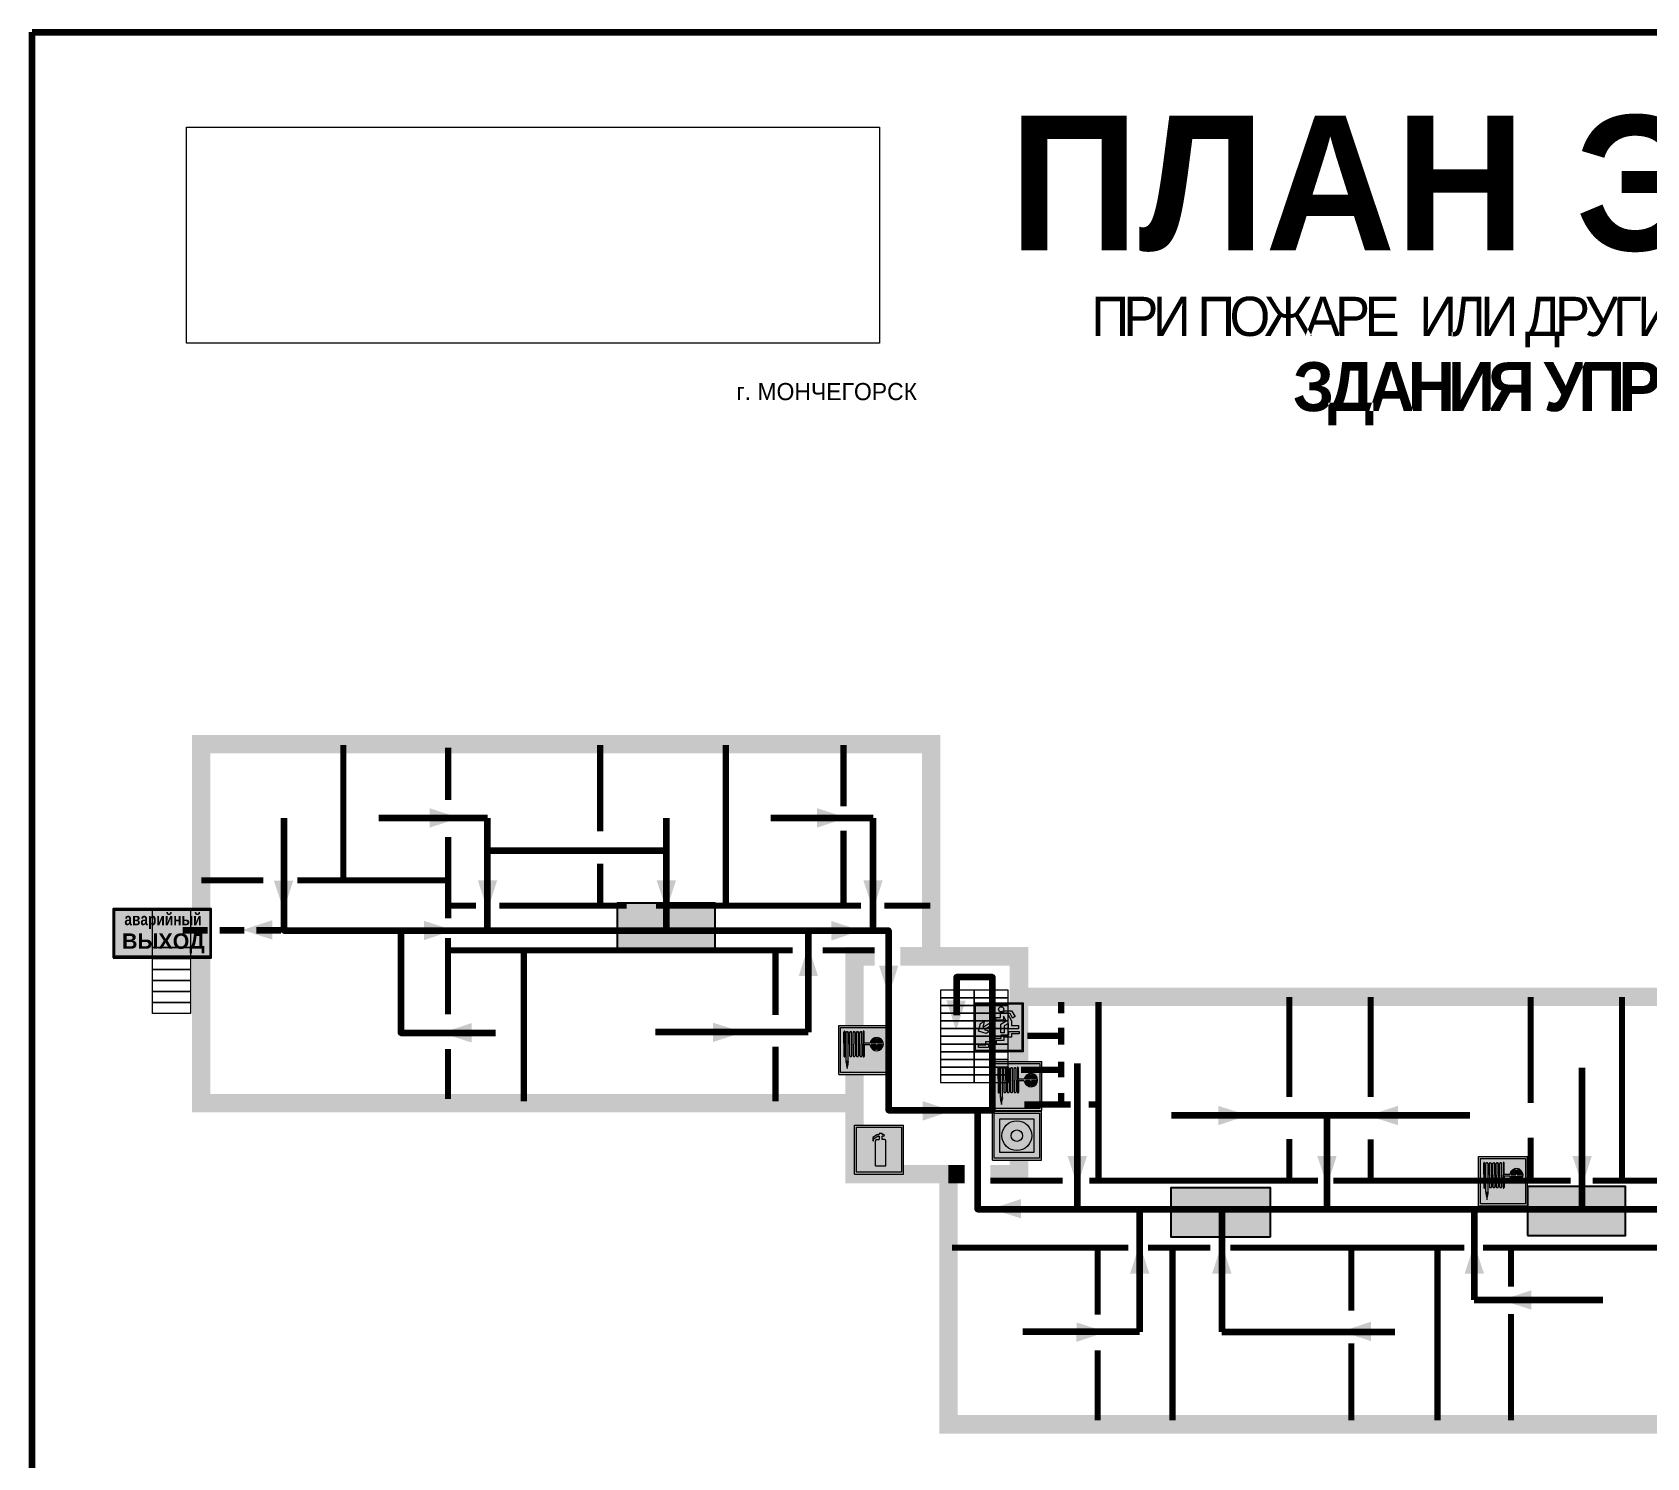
# Model space of a CAD drawing. Header units: millimetres. Extents: x 13810 to 67229, y 12374 to 21950.
# Drawn here: x 21915.8 to 22179.3, y 19640.5 to 19873.2 of the extents above; entities that cross this region are included whole.
import ezdxf

# ---------------------------------------------------------------- set-up
doc = ezdxf.new("R2010")
doc.units = ezdxf.units.MM
doc.linetypes.add('{ Wide Dash }', pattern=[12, 4, -2, 4, -2])
doc.layers.add('План_Штампы', color=7, linetype='Continuous')
doc.styles.add('обычный', font='arial.ttf')
picture_1 = doc.add_image_def('image1.jpg', size_in_pixel=(337, 105))

# ---------------------------------------------------------------- blocks, each defined once
blk = doc.blocks.new('A$C32E8229D')
at = {"true_color": 0xffffff}
blk.add_hatch(color=7, dxfattribs=at).paths.add_polyline_path([(0, 0), (0, -8), (16, -8), (16, 0)])
h = blk.add_hatch(color=126)
h.paths.add_polyline_path([(0.2, -0.2), (15.8, -0.2), (15.8, -7.8), (0.2, -7.8)])
h.paths.add_polyline_path([(13.49, -2.05), (12.08, -2.05), (11.37, -2.63, 0.162397), (11.29, -2.84), (11.29, -3.63), (10.35, -3.63), (10.35, -4.05), (11.68, -4.05), (11.68, -3.48), (12.26, -4.28), (11.29, -5.1), (11.29, -6.78), (11.85, -6.78), (11.85, -5.44), (12.8, -4.64), (12.8, -5.94), (14.46, -5.94), (14.46, -5.39), (13.45, -5.39), (13.45, -3.97), (12.46, -2.59), (13.15, -2.59), (13.69, -3.34), (14.18, -3)], flags=16)
h.paths.add_polyline_path([(10.74, -1.82, 1), (11.8, -1.82, 1)], flags=16)
h.paths.add_polyline_path([(9.39, -3.59), (5.99, -3.59), (6.56, -3.03), (5.91, -3.03), (5.1, -3.83), (5.91, -4.64), (6.56, -4.64), (5.99, -4.09), (9.39, -4.09)], flags=16)
h.paths.add_polyline_path([(4.29, -1.08), (1.72, -1.08), (1.72, -6.6), (4.29, -6.6)], flags=16)
at = {"color": 126}
blk.add_lwpolyline([(16, -8), (0, -8), (0, 0), (16, 0)], close=True, dxfattribs=at)
blk = doc.blocks.new('вниз 3')
at = {"lineweight": 0, "true_color": 0xffffff}
h = blk.add_hatch(color=7, dxfattribs=at)
h.dxf.hatch_style = 1
h.paths.add_polyline_path([(40997.5, -4475.69), (40997.25, -4475.28), (40995.76, -4476.15), (40995.97, -4475.23), (40995.39, -4475.56), (40995.05, -4476.83), (40996.33, -4477.17), (40996.91, -4476.83), (40996, -4476.55)], flags=0)
h.paths.add_polyline_path([(40999.81, -4473.95), (41000.22, -4473.95), (41000.64, -4474.67), (41001.03, -4474.43), (41000.46, -4473.49), (41000.42, -4473.49), (40999.43, -4473.49), (40998.68, -4473.92), (40998.68, -4474.57), (40997.88, -4474.57), (40997.88, -4475), (40999.14, -4475), (40999.14, -4474.43), (40999.14, -4474.38), (40999.59, -4475.15), (40998.72, -4475.67), (40998.72, -4477.06), (40999.24, -4477.06), (40999.24, -4475.96), (40999.95, -4475.56), (40999.95, -4476.43), (41001.61, -4476.43), (41001.61, -4475.88), (41000.47, -4475.88), (41000.47, -4475.12)], flags=0)
h.paths.add_polyline_path([(40999.2, -4473.24, 1), (40998.35, -4473.24, 1)], flags=0)
h.paths.add_polyline_path([(41000.46, -4477.26), (41001.69, -4477.26), (41001.69, -4476.84), (41000.03, -4476.84), (41000.03, -4477.39), (40998.78, -4477.39), (40998.78, -4477.95), (40997.53, -4477.95), (40997.53, -4478.5), (40996.29, -4478.5), (40996.29, -4479.06), (40995.05, -4479.06), (40995.05, -4479.48), (40995.29, -4479.48), (40996.72, -4479.48), (40996.72, -4478.92), (40997.97, -4478.92), (40997.97, -4478.36), (40999.2, -4478.36), (40999.2, -4477.81), (41000.46, -4477.81)], flags=0)
h.paths.add_polyline_path([(41002.37, -4472.17), (40994.37, -4472.17), (40994.37, -4480.17), (41002.37, -4480.17)])
h.paths.add_polyline_path([(41002.16, -4479.96), (40994.57, -4479.96), (40994.57, -4472.37), (41002.16, -4472.37)], flags=16)
h.paths.add_polyline_path([(41001.61, -4475.88), (41001.61, -4476.43), (40999.95, -4476.43), (40999.95, -4475.56), (40999.24, -4475.96), (40999.24, -4477.06), (40998.72, -4477.06), (40998.72, -4475.67), (40999.59, -4475.15), (40999.14, -4474.38), (40999.14, -4474.43), (40999.14, -4475), (40997.88, -4475), (40997.88, -4474.57), (40998.68, -4474.57), (40998.68, -4473.92), (40999.43, -4473.49), (41000.42, -4473.49), (41000.46, -4473.49), (41001.03, -4474.43), (41000.64, -4474.67), (41000.22, -4473.95), (40999.81, -4473.95), (41000.47, -4475.12), (41000.47, -4475.88)], flags=0)
h.paths.add_polyline_path([(41001.69, -4476.84), (41001.69, -4477.26), (41000.46, -4477.26), (41000.46, -4477.81), (40999.2, -4477.81), (40999.2, -4478.36), (40997.97, -4478.36), (40997.97, -4478.92), (40996.72, -4478.92), (40996.72, -4479.48), (40995.05, -4479.48), (40995.05, -4479.06), (40996.29, -4479.06), (40996.29, -4478.5), (40997.53, -4478.5), (40997.53, -4477.95), (40998.78, -4477.95), (40998.78, -4477.39), (41000.03, -4477.39), (41000.03, -4476.84)], flags=0)
h.paths.add_polyline_path([(40998.35, -4473.24, -1), (40999.2, -4473.24, -1)], flags=0)
h.paths.add_polyline_path([(40997.5, -4475.69), (40996, -4476.55), (40996.91, -4476.83), (40996.33, -4477.17), (40995.05, -4476.83), (40995.39, -4475.56), (40995.97, -4475.23), (40995.76, -4476.15), (40997.25, -4475.28)], flags=0)
at = {"lineweight": 0}
h = blk.add_hatch(color=126, dxfattribs=at)
h.dxf.hatch_style = 1
h.paths.add_polyline_path([(41002.16, -4472.37), (40994.57, -4472.37), (40994.57, -4479.96), (41002.16, -4479.96)])
h.paths.add_polyline_path([(40995.97, -4475.23), (40995.76, -4476.15), (40997.25, -4475.28), (40997.5, -4475.69), (40996, -4476.55), (40996.91, -4476.83), (40996.33, -4477.17), (40995.05, -4476.83), (40995.39, -4475.56)], flags=16)
h.paths.add_polyline_path([(40997.88, -4474.57), (40998.68, -4474.57), (40998.68, -4473.92), (40999.43, -4473.49), (41000.42, -4473.49), (41000.46, -4473.49), (41001.03, -4474.43), (41000.64, -4474.67), (41000.22, -4473.95), (40999.81, -4473.95), (41000.47, -4475.12), (41000.47, -4475.88), (41001.61, -4475.88), (41001.61, -4476.43), (40999.95, -4476.43), (40999.95, -4475.56), (40999.24, -4475.96), (40999.24, -4477.06), (40998.72, -4477.06), (40998.72, -4475.67), (40999.59, -4475.15), (40999.14, -4474.38), (40999.14, -4474.43), (40999.14, -4475), (40997.88, -4475)], flags=16)
h.paths.add_polyline_path([(40998.35, -4473.24, -1), (40999.2, -4473.24, -1)], flags=16)
h.paths.add_polyline_path([(40997.53, -4477.95), (40998.78, -4477.95), (40998.78, -4477.39), (41000.03, -4477.39), (41000.03, -4476.84), (41001.69, -4476.84), (41001.69, -4477.26), (41000.46, -4477.26), (41000.46, -4477.81), (40999.2, -4477.81), (40999.2, -4478.36), (40997.97, -4478.36), (40997.97, -4478.92), (40996.72, -4478.92), (40996.72, -4479.48), (40995.05, -4479.48), (40995.05, -4479.06), (40996.29, -4479.06), (40996.29, -4478.5), (40997.53, -4478.5)], flags=16)
at = {"lineweight": 0, "true_color": 0xffffff}
h = blk.add_hatch(color=7, dxfattribs=at)
h.dxf.hatch_style = 1
h.paths.add_polyline_path([(40999.2, -4473.24, 1), (40998.35, -4473.24, 1)])
h.paths.add_polyline_path([(40999.81, -4473.95), (41000.22, -4473.95), (41000.64, -4474.67), (41001.03, -4474.43), (41000.46, -4473.49), (41000.42, -4473.49), (40999.43, -4473.49), (40998.68, -4473.92), (40998.68, -4474.57), (40997.88, -4474.57), (40997.88, -4475), (40999.14, -4475), (40999.14, -4474.43), (40999.14, -4474.38), (40999.59, -4475.15), (40998.72, -4475.67), (40998.72, -4477.06), (40999.24, -4477.06), (40999.24, -4475.96), (40999.95, -4475.56), (40999.95, -4476.43), (41001.61, -4476.43), (41001.61, -4475.88), (41000.47, -4475.88), (41000.47, -4475.12)])
h.paths.add_polyline_path([(40999.2, -4477.81), (41000.46, -4477.81), (41000.46, -4477.26), (41001.69, -4477.26), (41001.69, -4476.84), (41000.03, -4476.84), (41000.03, -4477.39), (40998.78, -4477.39), (40998.78, -4477.95), (40997.53, -4477.95), (40997.53, -4478.5), (40996.29, -4478.5), (40996.29, -4479.06), (40995.05, -4479.06), (40995.05, -4479.48), (40995.29, -4479.48), (40996.72, -4479.48), (40996.72, -4478.92), (40997.97, -4478.92), (40997.97, -4478.36), (40999.2, -4478.36)])
h.paths.add_polyline_path([(40997.5, -4475.69), (40997.25, -4475.28), (40995.76, -4476.15), (40995.97, -4475.23), (40995.39, -4475.56), (40995.05, -4476.83), (40996.33, -4477.17), (40996.91, -4476.83), (40996, -4476.55)])
at = {"color": 126, "lineweight": 0}
for points in [[(40994.37, -4472.17), (41002.37, -4472.17), (41002.37, -4480.17), (40994.37, -4480.17)], [(40994.57, -4472.37), (41002.16, -4472.37), (41002.16, -4479.96), (40994.57, -4479.96)]]:
    blk.add_lwpolyline(points, close=True, dxfattribs=at)
for points in [[(40995.05, -4476.83), (40995.39, -4475.56), (40995.97, -4475.23), (40995.76, -4476.15), (40997.25, -4475.28), (40997.5, -4475.69), (40996, -4476.55), (40996.91, -4476.83), (40996.33, -4477.17), (40995.05, -4476.83)], [(40999.14, -4474.43), (40999.14, -4475), (40997.88, -4475), (40997.88, -4474.57), (40998.68, -4474.57), (40998.68, -4473.92), (40999.43, -4473.49), (41000.42, -4473.49), (41000.46, -4473.49), (41001.03, -4474.43), (41000.64, -4474.67), (41000.22, -4473.95), (40999.81, -4473.95), (41000.47, -4475.12), (41000.47, -4475.88), (41001.61, -4475.88), (41001.61, -4476.43), (40999.95, -4476.43), (40999.95, -4475.56), (40999.24, -4475.96), (40999.24, -4477.06), (40998.72, -4477.06), (40998.72, -4475.67), (40999.59, -4475.15), (40999.14, -4474.38), (40999.14, -4474.43)], [(40995.29, -4479.48), (40995.05, -4479.48), (40995.05, -4479.06), (40996.29, -4479.06), (40996.29, -4478.5), (40997.53, -4478.5), (40997.53, -4477.95), (40998.78, -4477.95), (40998.78, -4477.39), (41000.03, -4477.39), (41000.03, -4476.84), (41001.69, -4476.84), (41001.69, -4477.26), (41000.46, -4477.26), (41000.46, -4477.81), (40999.2, -4477.81), (40999.2, -4478.36), (40997.97, -4478.36), (40997.97, -4478.92), (40996.72, -4478.92), (40996.72, -4479.48), (40995.05, -4479.48)]]:
    blk.add_lwpolyline(points, dxfattribs=at)
blk.add_circle((40998.77, -4473.24), 0.426, dxfattribs=at)
blk = doc.blocks.new('A$C37112FD5')
at = {"true_color": 0xf5f5ff}
h = blk.add_hatch(color=7, dxfattribs=at)
h.dxf.hatch_style = 1
h.paths.add_polyline_path([(12.8, -7.4), (0, -7.4), (0, -20.2), (12.8, -20.2)])
h.paths.add_polyline_path([(12.29, -7.91), (12.29, -19.69), (0.51, -19.69), (0.51, -7.91)], flags=16)
h.paths.add_polyline_path([(4.98, -9.04, -0.42597), (5.17, -9.22), (5.17, -12.25), (5.17, -15.29, -0.432244), (4.98, -15.47), (4.83, -15.47, -0.42597), (4.64, -15.29), (4.64, -12.25), (4.64, -9.22, -0.432244), (4.83, -9.04)], flags=0)
h.paths.add_polyline_path([(4.28, -9.22), (4.28, -12.25), (4.28, -15.29, -0.432244), (4.09, -15.47), (3.94, -15.47, -0.42597), (3.75, -15.29), (3.75, -12.25), (3.75, -9.22, -0.432244), (3.94, -9.04), (4.09, -9.04, -0.42597)], flags=0)
h.paths.add_polyline_path([(5.72, -9.04), (5.87, -9.04, -0.42597), (6.06, -9.22), (6.06, -12.25), (6.06, -15.29, -0.432244), (5.87, -15.47), (5.72, -15.47, -0.42597), (5.53, -15.29), (5.53, -12.25), (5.53, -9.22, -0.432244)], flags=0)
h.paths.add_polyline_path([(6.42, -8.9), (6.5, -8.9, -0.42597), (6.69, -9.08), (6.69, -12.03), (8.21, -12.03, -15.824349), (8.21, -12.47), (6.69, -12.47), (6.69, -15.42, -0.432244), (6.5, -15.6), (6.42, -15.6)], flags=0)
h.paths.add_polyline_path([(3.39, -9.22), (3.39, -12.25), (3.39, -15.29, -0.432244), (3.2, -15.47), (3.05, -15.47, -0.42597), (2.85, -15.29), (2.85, -12.25), (2.85, -9.22, -0.432244), (3.05, -9.04), (3.2, -9.04, -0.42597)], flags=0)
h.paths.add_polyline_path([(2.5, -9.22), (2.5, -16.71), (1.96, -16.71), (1.96, -9.22, -0.432244), (2.15, -9.04), (2.31, -9.04, -0.42597)], flags=0)
h.paths.add_polyline_path([(1.61, -8.9), (1.61, -15.6), (1.57, -15.6, -0.42597), (1.37, -15.42), (1.37, -12.03), (1.37, -9.09, -0.432244), (1.57, -8.9)], flags=0)
h.paths.add_polyline_path([(9.76, -10.81), (9.76, -12.03), (8.49, -12.03, -0.336371)], flags=0)
h.paths.add_polyline_path([(8.49, -12.47), (9.76, -12.47), (9.76, -13.7, -0.336371)], flags=0)
h.paths.add_polyline_path([(10.11, -10.81, -0.336371), (11.38, -12.03), (10.11, -12.03)], flags=0)
h.paths.add_polyline_path([(10.11, -12.47), (11.38, -12.47, -0.336371), (10.11, -13.7)], flags=0)
h.paths.add_polyline_path([(2.5, -16.84), (2.5, -17.05), (1.97, -17.05), (1.97, -16.84)], flags=0)
h.paths.add_polyline_path([(2.5, -17.24, -0.033778), (2.24, -18.6, -0.033778), (1.97, -17.24)], flags=0)
h = blk.add_hatch(color=242)
h.dxf.hatch_style = 1
h.paths.add_polyline_path([(12.29, -7.91), (0.51, -7.91), (0.51, -19.69), (12.29, -19.69)])
h.paths.add_polyline_path([(6.42, -15.6), (6.42, -8.9), (6.5, -8.9, -0.42597), (6.69, -9.08), (6.69, -12.03), (8.21, -12.03, -15.824349), (8.21, -12.47), (6.69, -12.47), (6.69, -15.42, -0.432244), (6.5, -15.6)], flags=16)
h.paths.add_polyline_path([(5.87, -15.47), (5.72, -15.47, -0.42597), (5.53, -15.29), (5.53, -12.25), (5.53, -9.22, -0.432244), (5.72, -9.04), (5.87, -9.04, -0.42597), (6.06, -9.22), (6.06, -12.25), (6.06, -15.29, -0.432244)], flags=16)
h.paths.add_polyline_path([(4.98, -15.47), (4.83, -15.47, -0.42597), (4.64, -15.29), (4.64, -12.25), (4.64, -9.22, -0.432244), (4.83, -9.04), (4.98, -9.04, -0.42597), (5.17, -9.22), (5.17, -12.25), (5.17, -15.29, -0.432244)], flags=16)
h.paths.add_polyline_path([(4.09, -15.47), (3.94, -15.47, -0.42597), (3.75, -15.29), (3.75, -12.25), (3.75, -9.22, -0.432244), (3.94, -9.04), (4.09, -9.04, -0.42597), (4.28, -9.22), (4.28, -12.25), (4.28, -15.29, -0.432244)], flags=16)
h.paths.add_polyline_path([(3.2, -15.47), (3.05, -15.47, -0.42597), (2.85, -15.29), (2.85, -12.25), (2.85, -9.22, -0.432244), (3.05, -9.04), (3.2, -9.04, -0.42597), (3.39, -9.22), (3.39, -12.25), (3.39, -15.29, -0.432244)], flags=16)
h.paths.add_polyline_path([(2.5, -17.05), (1.97, -17.05), (1.97, -16.84), (2.5, -16.84)], flags=16)
h.paths.add_polyline_path([(2.5, -17.24, -0.033778), (2.24, -18.6, -0.033778), (1.97, -17.24)], flags=16)
h.paths.add_polyline_path([(2.5, -16.71), (1.96, -16.71), (1.96, -9.22, -0.432244), (2.15, -9.04), (2.31, -9.04, -0.42597), (2.5, -9.22)], flags=16)
h.paths.add_polyline_path([(1.61, -15.6), (1.57, -15.6, -0.42597), (1.37, -15.42), (1.37, -12.03), (1.37, -9.09, -0.432244), (1.57, -8.9), (1.61, -8.9)], flags=16)
h.paths.add_polyline_path([(8.49, -12.47), (9.76, -12.47), (9.76, -13.7, -0.336371)], flags=0)
h.paths.add_polyline_path([(10.11, -13.7), (10.11, -12.47), (11.38, -12.47, -0.336371)], flags=0)
h.paths.add_polyline_path([(8.49, -12.03, -0.336371), (9.76, -10.81), (9.76, -12.03)], flags=0)
h.paths.add_polyline_path([(10.11, -12.03), (10.11, -10.81, -0.336371), (11.38, -12.03)], flags=0)
h = blk.add_hatch(color=7, dxfattribs=at)
h.dxf.hatch_style = 1
h.paths.add_polyline_path([(1.61, -8.9), (1.57, -8.9, 0.432244), (1.37, -9.09), (1.37, -12.03), (1.37, -15.42, 0.42597), (1.57, -15.6), (1.61, -15.6)])
h.paths.add_polyline_path([(2.5, -9.22, 0.42597), (2.31, -9.04), (2.15, -9.04, 0.432244), (1.96, -9.22), (1.96, -16.71), (2.5, -16.71)])
h.paths.add_polyline_path([(2.5, -16.84), (1.97, -16.84), (1.97, -17.05), (2.5, -17.05)])
h.paths.add_polyline_path([(2.5, -17.24), (1.97, -17.24, 0.033778), (2.24, -18.6, 0.033778)])
h.paths.add_polyline_path([(3.39, -12.25), (3.39, -9.22, 0.42597), (3.2, -9.04), (3.05, -9.04, 0.432244), (2.85, -9.22), (2.85, -12.25), (2.85, -15.29, 0.42597), (3.05, -15.47), (3.2, -15.47, 0.432244), (3.39, -15.29)])
h.paths.add_polyline_path([(4.28, -12.25), (4.28, -9.22, 0.42597), (4.09, -9.04), (3.94, -9.04, 0.432244), (3.75, -9.22), (3.75, -12.25), (3.75, -15.29, 0.42597), (3.94, -15.47), (4.09, -15.47, 0.432244), (4.28, -15.29)])
h.paths.add_polyline_path([(5.17, -12.25), (5.17, -9.22, 0.42597), (4.98, -9.04), (4.83, -9.04, 0.432244), (4.64, -9.22), (4.64, -12.25), (4.64, -15.29, 0.42597), (4.83, -15.47), (4.98, -15.47, 0.432244), (5.17, -15.29)])
h.paths.add_polyline_path([(6.06, -12.25), (6.06, -9.22, 0.42597), (5.87, -9.04), (5.72, -9.04, 0.432244), (5.53, -9.22), (5.53, -12.25), (5.53, -15.29, 0.42597), (5.72, -15.47), (5.87, -15.47, 0.432244), (6.06, -15.29)])
h.paths.add_polyline_path([(6.69, -12.47), (8.21, -12.47, 15.824349), (8.21, -12.03), (6.69, -12.03), (6.69, -9.08, 0.42597), (6.5, -8.9), (6.42, -8.9), (6.42, -15.6), (6.5, -15.6, 0.432244), (6.69, -15.42)])
h.paths.add_polyline_path([(8.49, -12.47), (9.76, -12.47), (9.76, -13.7, -0.336371)], flags=16)
h.paths.add_polyline_path([(8.49, -12.03, -0.336371), (9.76, -10.81), (9.76, -12.03)], flags=16)
h.paths.add_polyline_path([(10.11, -12.47), (11.38, -12.47, -0.336371), (10.11, -13.7)], flags=16)
h.paths.add_polyline_path([(10.11, -12.03), (10.11, -10.81, -0.336371), (11.38, -12.03)], flags=16)
h = blk.add_hatch(color=242)
h.dxf.hatch_style = 1
h.paths.add_polyline_path([(9.76, -10.81, 0.336371), (8.49, -12.03), (9.76, -12.03)])
h.paths.add_polyline_path([(10.11, -10.81), (10.11, -12.03), (11.38, -12.03, 0.336371)])
h.paths.add_polyline_path([(11.38, -12.47), (10.11, -12.47), (10.11, -13.7, 0.336371)])
h.paths.add_polyline_path([(9.76, -12.47), (8.49, -12.47, 0.336371), (9.76, -13.7)])
at = {"color": 242, "lineweight": 5}
for p, q in [((0, -20.2), (0, -7.4)), ((0, -7.4), (12.8, -7.4)), ((12.8, -20.2), (12.8, -7.4)), ((1.37, -12.03), (1.37, -9.08)), ((1.37, -12.03), (1.37, -15.42)), ((1.57, -8.9), (1.61, -8.9)), ((1.61, -8.9), (1.61, -15.6)), ((1.96, -16.71), (1.96, -9.22)), ((2.15, -9.04), (2.31, -9.04)), ((2.5, -16.71), (2.5, -9.22)), ((2.85, -12.25), (2.85, -9.22)), ((2.85, -12.25), (2.85, -15.29)), ((3.05, -9.04), (3.2, -9.04)), ((3.39, -12.25), (3.39, -9.22)), ((3.39, -12.25), (3.39, -15.29)), ((3.75, -12.25), (3.75, -9.22)), ((3.75, -12.25), (3.75, -15.29)), ((3.94, -9.04), (4.09, -9.04)), ((4.28, -12.25), (4.28, -9.22)), ((4.28, -12.25), (4.28, -15.29)), ((4.64, -12.25), (4.64, -9.22)), ((4.64, -12.25), (4.64, -15.29)), ((4.83, -9.04), (4.98, -9.04)), ((5.17, -12.25), (5.17, -9.22)), ((5.17, -12.25), (5.17, -15.29)), ((5.53, -12.25), (5.53, -9.22)), ((5.53, -12.25), (5.53, -15.29)), ((5.72, -9.04), (5.87, -9.04)), ((6.06, -12.25), (6.06, -9.22)), ((6.06, -12.25), (6.06, -15.29)), ((6.42, -8.9), (6.42, -15.6)), ((6.5, -8.9), (6.42, -8.9)), ((6.69, -12.03), (6.69, -9.08)), ((8.21, -12.03), (6.69, -12.03)), ((8.21, -12.47), (6.69, -12.47)), ((6.69, -12.47), (6.69, -15.42)), ((9.76, -12.03), (8.49, -12.03)), ((9.76, -12.47), (8.49, -12.47)), ((9.76, -10.81), (9.76, -12.03)), ((9.76, -12.47), (9.76, -13.7)), ((10.11, -10.81), (10.11, -12.03)), ((11.38, -12.03), (10.11, -12.03)), ((11.38, -12.47), (10.11, -12.47)), ((10.11, -12.47), (10.11, -13.7)), ((1.57, -15.6), (1.61, -15.6)), ((1.96, -16.71), (2.5, -16.71)), ((1.97, -16.84), (2.5, -16.84)), ((1.97, -17.05), (1.97, -16.84)), ((2.5, -16.84), (2.5, -17.05)), ((3.05, -15.47), (3.2, -15.47)), ((3.94, -15.47), (4.09, -15.47)), ((4.83, -15.47), (4.98, -15.47)), ((5.72, -15.47), (5.87, -15.47)), ((6.42, -15.6), (6.5, -15.6)), ((0, -20.2), (12.8, -20.2)), ((2.5, -17.05), (1.97, -17.05)), ((1.97, -17.24), (2.5, -17.24))]:
    blk.add_line(p, q, dxfattribs=at)
blk.add_lwpolyline([(0.51, -7.91), (12.29, -7.91), (12.29, -19.69), (0.51, -19.69)], close=True, dxfattribs=at)
for centre, radius, start, end in [((1.56, -9.09), 0.182, 87.1027, 180.6071), ((2.15, -9.22), 0.182, 87.1027, 180.6071), ((2.32, -9.22), 0.182, 359.3929, 92.8973), ((3.04, -9.22), 0.182, 87.1027, 180.6071), ((3.21, -9.22), 0.182, 359.3929, 92.8973), ((3.93, -9.22), 0.182, 87.1027, 180.6071), ((4.1, -9.22), 0.182, 359.3929, 92.8973), ((4.82, -9.22), 0.182, 87.1027, 180.6071), ((4.99, -9.22), 0.182, 359.3929, 92.8973), ((5.71, -9.22), 0.182, 87.1027, 180.6071), ((5.88, -9.22), 0.182, 359.3929, 92.8973), ((6.51, -9.09), 0.182, 359.3929, 92.8973), ((9.93, -12.25), 1.74, 187.2319, 172.7681), ((9.93, -12.25), 1.46, 96.9927, 171.3585), ((9.93, -12.25), 1.46, 188.6415, 263.0073), ((9.93, -12.25), 1.46, 8.6415, 83.0073), ((9.93, -12.25), 1.46, 276.9927, 351.3585), ((1.56, -15.42), 0.182, 179.3929, 272.8973), ((3.04, -15.29), 0.182, 179.3929, 272.8973), ((3.21, -15.29), 0.182, 267.1027, 0.6071), ((3.93, -15.29), 0.182, 179.3929, 272.8973), ((4.1, -15.29), 0.182, 267.1027, 0.6071), ((4.82, -15.29), 0.182, 179.3929, 272.8973), ((4.99, -15.29), 0.182, 267.1027, 0.6071), ((5.71, -15.29), 0.182, 179.3929, 272.8973), ((5.88, -15.29), 0.182, 267.1027, 0.6071), ((6.51, -15.42), 0.182, 267.1027, 0.6071), ((12.17, -15.98), 10.27, 187.041, 194.7793), ((-7.7, -15.98), 10.27, 345.2207, 352.959)]:
    blk.add_arc(centre, radius, start, end, dxfattribs=at)
blk = doc.blocks.new('A$C3AD82952')
at = {"true_color": 0xf5f5ff}
h = blk.add_hatch(color=7, dxfattribs=at)
h.dxf.hatch_style = 1
h.paths.add_polyline_path([(8.21, 8.73, 0.414214), (7.89, 9.05), (7.22, 9.05), (7.22, 9.92), (7.59, 9.92, 1), (7.57, 10.36), (7.22, 10.36), (7.22, 10.6), (6.43, 10.6), (6.43, 10.36), (6.01, 10.36), (4.74, 9.59), (4.74, 8.69), (4.98, 8.73), (4.98, 9.26), (6.12, 9.91), (6.43, 9.91), (6.43, 9.05), (5.76, 9.05, 0.414214), (5.44, 8.73), (5.44, 2.2), (8.21, 2.2)], flags=0)
h.paths.add_polyline_path([(12.8, 12.8), (0, 12.8), (0, 0), (12.8, 0)])
h.paths.add_polyline_path([(0.51, 12.29), (12.29, 12.29), (12.29, 0.51), (0.51, 0.51)], flags=16)
h.paths.add_polyline_path([(4.74, 9.59), (6.01, 10.36), (6.43, 10.36), (6.43, 10.6), (7.22, 10.6), (7.22, 10.36), (7.59, 10.36, -0.94586), (7.59, 9.92), (7.22, 9.92), (7.22, 9.05), (7.89, 9.05, -0.414214), (8.21, 8.73), (8.21, 2.2), (5.44, 2.2), (5.44, 8.73, -0.414214), (5.76, 9.05), (6.43, 9.05), (6.43, 9.91), (6.12, 9.91), (4.98, 9.26), (4.98, 8.73), (4.74, 8.69)], flags=0)
h = blk.add_hatch(color=242)
h.dxf.hatch_style = 1
h.paths.add_polyline_path([(12.29, 12.29), (0.51, 12.29), (0.51, 0.51), (12.29, 0.51)])
h.paths.add_polyline_path([(4.74, 8.69), (4.74, 9.59), (6.01, 10.36), (6.43, 10.36), (6.43, 10.6), (7.22, 10.6), (7.22, 10.36), (7.59, 10.36, -0.94586), (7.59, 9.92), (7.22, 9.92), (7.22, 9.05), (7.89, 9.05, -0.414214), (8.21, 8.73), (8.21, 2.2), (5.44, 2.2), (5.44, 8.73, -0.414214), (5.76, 9.05), (6.43, 9.05), (6.43, 9.91), (6.12, 9.91), (4.98, 9.26), (4.98, 8.73)], flags=16)
h = blk.add_hatch(color=7, dxfattribs=at)
h.dxf.hatch_style = 1
h.paths.add_polyline_path([(8.21, 8.73, 0.414214), (7.89, 9.05), (7.22, 9.05), (7.22, 9.92), (7.59, 9.92, 1), (7.57, 10.36), (7.22, 10.36), (7.22, 10.6), (6.43, 10.6), (6.43, 10.36), (6.01, 10.36), (4.74, 9.59), (4.74, 8.69), (4.98, 8.73), (4.98, 9.26), (6.12, 9.91), (6.43, 9.91), (6.43, 9.05), (5.76, 9.05, 0.414214), (5.44, 8.73), (5.44, 2.2), (8.21, 2.2)])
at = {"color": 242, "lineweight": 5}
for p, q in [((0, 0), (0, 12.8)), ((0, 12.8), (12.8, 12.8)), ((12.8, 0), (12.8, 12.8)), ((6.01, 10.36), (4.74, 9.59)), ((4.74, 9.59), (4.74, 8.69)), ((4.74, 8.69), (4.98, 8.73)), ((4.98, 9.26), (6.12, 9.91)), ((4.98, 8.73), (4.98, 9.26)), ((5.44, 2.2), (5.44, 8.73)), ((5.76, 9.05), (6.43, 9.05)), ((6.01, 10.36), (6.43, 10.36)), ((6.12, 9.91), (6.43, 9.91)), ((7.22, 10.6), (6.43, 10.6)), ((6.43, 10.6), (6.43, 10.36)), ((6.43, 9.91), (6.43, 9.05)), ((7.22, 10.36), (7.22, 10.6)), ((7.59, 10.36), (7.22, 10.36)), ((7.22, 9.05), (7.22, 9.92)), ((7.59, 9.92), (7.22, 9.92)), ((7.89, 9.05), (7.22, 9.05)), ((8.21, 2.2), (8.21, 8.73)), ((0, 0), (12.8, 0)), ((5.44, 2.2), (8.21, 2.2))]:
    blk.add_line(p, q, dxfattribs=at)
blk.add_lwpolyline([(0.51, 12.29), (12.29, 12.29), (12.29, 0.51), (0.51, 0.51)], close=True, dxfattribs=at)
for centre, radius, start, end in [((5.76, 8.73), 0.32, 90, 180), ((7.58, 10.14), 0.223, 273.1875, 86.8125), ((7.89, 8.73), 0.32, 0, 90)]:
    blk.add_arc(centre, radius, start, end, dxfattribs=at)
blk = doc.blocks.new('A$C54414219')
at = {"true_color": 0xffffff}
h = blk.add_hatch(color=7, dxfattribs=at)
h.paths.add_polyline_path([(2.39, -9.45), (2.39, -18.3), (11.23, -18.3), (11.23, -9.45)], flags=0)
h.paths.add_polyline_path([(10.71, -13.87, -1), (2.92, -13.87, -1)], flags=0)
h.paths.add_polyline_path([(8.3, -13.87, -1), (5.33, -13.87, -1)], flags=0)
h.paths.add_polyline_path([(0.41, -7.47), (0.41, -20.27), (13.21, -20.27), (13.21, -7.47)])
h.paths.add_polyline_path([(0.92, -19.77), (12.71, -19.77), (12.71, -7.98), (0.92, -7.98)], flags=16)
h.paths.add_polyline_path([(11.23, -9.45), (11.23, -18.3), (2.39, -18.3), (2.39, -9.45)], flags=0)
at = {"lineweight": 5}
h = blk.add_hatch(color=242, dxfattribs=at)
h.paths.add_polyline_path([(12.71, -7.98), (0.92, -7.98), (0.92, -19.77), (12.71, -19.77)])
h.paths.add_polyline_path([(11.23, -18.3), (2.39, -18.3), (2.39, -9.45), (11.23, -9.45)], flags=16)
h.paths.add_polyline_path([(10.71, -13.87, -1), (2.92, -13.87, -1)], flags=0)
h.paths.add_polyline_path([(8.3, -13.87, -1), (5.33, -13.87, -1)], flags=0)
at = {"true_color": 0xffffff}
h = blk.add_hatch(color=7, dxfattribs=at)
h.paths.add_polyline_path([(2.39, -9.45), (2.39, -18.3), (11.23, -18.3), (11.23, -9.45)])
h.paths.add_polyline_path([(10.71, -13.87, -1), (2.92, -13.87, -1)], flags=16)
h.paths.add_polyline_path([(8.3, -13.87, -1), (5.33, -13.87, -1)], flags=0)
at = {"lineweight": 5}
h = blk.add_hatch(color=242, dxfattribs=at)
h.paths.add_polyline_path([(2.92, -13.87, 1), (10.71, -13.87, 1)])
h.paths.add_polyline_path([(8.3, -13.87, -1), (5.33, -13.87, -1)], flags=16)
at = {"color": 242, "lineweight": 5}
for p, q in [((0.41, -20.27), (0.41, -7.47)), ((0.41, -7.47), (13.21, -7.47)), ((0.41, -7.47), (13.21, -7.47)), ((13.21, -20.27), (13.21, -7.47)), ((0.41, -20.27), (13.21, -20.27))]:
    blk.add_line(p, q, dxfattribs=at)
for points in [[(0.92, -7.98), (12.71, -7.98), (12.71, -19.77), (0.92, -19.77)], [(2.39, -9.45), (11.23, -9.45), (11.23, -18.3), (2.39, -18.3)]]:
    blk.add_lwpolyline(points, close=True, dxfattribs=at)
for radius in [3.89, 1.49]:
    blk.add_circle((6.81, -13.87), radius, dxfattribs=at)
blk = doc.blocks.new('A$C41C009D9')
at = {"true_color": 0xffffff}
blk.add_hatch(color=7, dxfattribs=at).paths.add_polyline_path([(0, 8), (-16, 8), (-16, 0), (0, 0)])
h = blk.add_hatch(color=126)
h.dxf.hatch_style = 1
h.paths.add_polyline_path([(-15.8, 7.8), (-15.8, 0.2), (-0.2, 0.2), (-0.2, 7.8)])
at = {"color": 126}
for points in [[(-16, 0), (0, 0), (0, 8), (-16, 8)], [(-16, 0), (0, 0), (0, 8), (-16, 8)], [(-15.8, 7.8), (-0.2, 7.8), (-0.2, 0.2), (-15.8, 0.2)]]:
    blk.add_lwpolyline(points, close=True, dxfattribs=at)
at = {"color": 7, "true_color": 0xffffff, "insert": (-15.8, 7.3), "char_height": 2.5, "width": 15.5999, "attachment_point": 1, "style": 'обычный'}
blk.add_mtext('\\pi1.6133;{\\fArial|b1|i0|c204|p34;\\H0.8x;\\W0.8;аварийный\\H1.25x;\\W1;\\P\\pi1.2327;ВЫХОД}', dxfattribs=at)

msp = doc.modelspace()

# ---------------------------------------------------------------- linework, layer by layer
at = {"color": 2, "lineweight": 100}
msp.add_lwpolyline([(21915.78, 19873.18), (22515.78, 19873.18), (22515.78, 19478.18), (21915.78, 19478.18)], close=True, dxfattribs=at)
at = {"lineweight": 100}
for points, const_width in [([(21943.35, 19728.26), (21943.35, 19756.97), (22062.54, 19756.97), (22062.54, 19722.36), (22076.87, 19722.36), (22076.87, 19715.76), (22205.67, 19715.76), (22205.67, 19723.39), (22236.7, 19723.39), (22236.7, 19715.76), (22364.74, 19715.76), (22364.74, 19722.19), (22377.54, 19722.19), (22377.54, 19724.91)], 3), ([(21966.55, 19734.56), (21966.55, 19756.83)], 1), ([(21983.67, 19747.87), (21983.67, 19756.41)], 1), ([(22008.5, 19742.76), (22008.5, 19756.83)], 1), ([(22029.01, 19730.64), (22029.01, 19756.83)], 1), ([(22048.21, 19746.82), (22048.21, 19756.83)], 1), ([(21983.67, 19728.54), (21983.67, 19741.82)], 1), ([(22048.21, 19730.64), (22048.21, 19742.85)], 1), ([(22008.5, 19730.64), (22008.5, 19737.46)], 1), ([(21943.35, 19734.75), (21953.51, 19734.75)], 1), ([(21959.03, 19734.75), (21983.23, 19734.75)], 1), ([(22495.3, 19731.74), (22495.3, 19697.78), (22389.14, 19697.78), (22389.14, 19686.95), (22377.57, 19686.95), (22377.57, 19645.98), (22065.34, 19645.98), (22065.34, 19686.8), (22050.02, 19686.8), (22050.02, 19698.41), (21943.35, 19698.41), (21943.35, 19724.58)], 3), ([(21983.28, 19730.64), (21988.22, 19730.64)], 1), ([(21992.04, 19730.64), (22012.83, 19730.64)], 1), ([(22017.58, 19730.64), (22032.83, 19730.64)], 1), ([(22032.83, 19730.64), (22037.32, 19730.64)], 1), ([(22037.32, 19730.64), (22051.06, 19730.64)], 1), ([(22054.87, 19730.64), (22062.42, 19730.64)], 1), ([(21994.24, 19723.35), (21983.65, 19723.35), (21983.65, 19725.33), (21983.65, 19712.9)], 1), ([(22000.42, 19723.35), (21994.24, 19723.35)], 1), ([(21996.02, 19723.35), (21996.02, 19698.72)], 1), ([(22007.42, 19723.35), (22000.42, 19723.35)], 1), ([(22027.72, 19723.35), (22007.42, 19723.35)], 1), ([(22039.91, 19723.35), (22027.72, 19723.35)], 1), ([(22037.12, 19723.35), (22037.12, 19712.77)], 1), ([(22053.3, 19723.35), (22044.84, 19723.35)], 1), ([(22050.02, 19698.41), (22050.02, 19722.36), (22053.31, 19722.36)], 3), ([(22062.54, 19722.36), (22057.49, 19722.36)], 3), ([(22072.2, 19686.8), (22076.87, 19686.8), (22076.87, 19715.76)], 3), ([(22083.76, 19713.07), (22083.76, 19714.9)], 1), ([(22088.24, 19698.17), (22089.84, 19698.17), (22089.84, 19714.9), (22089.84, 19686.16)], 1), ([(22121.02, 19699.4), (22121.02, 19715.73)], 1), ([(22134.27, 19699.38), (22134.27, 19715.73)], 1), ([(22160.42, 19699.22), (22160.42, 19715.73)], 1), ([(22175.32, 19685.76), (22175.32, 19715.73)], 1), ([(22083.76, 19707.95), (22083.76, 19710.72)], 1), ([(21983.65, 19707.24), (21983.65, 19699.06)], 1), ([(22037.12, 19707.62), (22037.12, 19698.72)], 1), ([(22083.76, 19709.38), (22078.23, 19709.38)], 1), ([(22083.76, 19702.6), (22083.76, 19705.18)], 1), ([(22083.76, 19703.84), (22077.17, 19703.84)], 1), ([(22083.76, 19698.27), (22083.76, 19700.06)], 1), ([(22160.42, 19698.41), (22160.42, 19701.01)], 1), ([(22077.72, 19698.17), (22085.28, 19698.17)], 1), ([(22121.02, 19685.76), (22121.02, 19692.55)], 1), ([(22134.27, 19685.76), (22134.27, 19692.47)], 1), ([(22160.42, 19685.76), (22160.42, 19692.78)], 1), ([(22065.34, 19686.8), (22068.01, 19686.8)], 3), ([(22072.18, 19685.76), (22083.99, 19685.76)], 1), ([(22088.34, 19685.76), (22102.87, 19685.76)], 1), ([(22102.87, 19685.76), (22125.7, 19685.76)], 1), ([(22128.19, 19685.76), (22146.54, 19685.76)], 1), ([(22146.49, 19685.76), (22166.93, 19685.76)], 1), ([(22170.53, 19685.76), (22181.46, 19685.76)], 1), ([(22065.92, 19674.81), (22076.35, 19674.81)], 1), ([(22076.35, 19674.81), (22094.7, 19674.81)], 1), ([(22089.71, 19674.81), (22089.71, 19663.86)], 1), ([(22097.94, 19674.81), (22108.08, 19674.81)], 1), ([(22101.93, 19674.81), (22101.93, 19646.62)], 1), ([(22111.39, 19674.81), (22136.94, 19674.81)], 1), ([(22131.14, 19674.81), (22131.14, 19664.52)], 1), ([(22136.81, 19674.81), (22149.58, 19674.81)], 1), ([(22145.2, 19674.81), (22145.2, 19662.78)], 1), ([(22152.6, 19674.81), (22171.03, 19674.81)], 1), ([(22157.19, 19674.81), (22157.19, 19668.44)], 1), ([(22171.03, 19674.81), (22195.92, 19674.81)], 1), ([(22145.2, 19663.33), (22145.2, 19646.62)], 1), ([(22157.19, 19664), (22157.19, 19646.62)], 1), ([(22089.71, 19658.07), (22089.71, 19646.62)], 1), ([(22131.14, 19659.2), (22131.14, 19646.62)], 1)]:
    msp.add_lwpolyline(points, dxfattribs=dict(at, const_width=const_width))
at = {"color": 126, "lineweight": 100, "true_color": 0x008754}
for points in [[(21956.83, 19744.92), (21956.83, 19726.58), (22053.04, 19726.58), (22053.04, 19744.92)], [(21990.1, 19744.92), (21972.35, 19744.92)], [(21990.1, 19726.58), (21990.1, 19744.92)], [(22019.34, 19726.58), (22019.34, 19744.92)], [(22053.04, 19744.92), (22036.36, 19744.92)], [(22070.08, 19697.23), (22070.08, 19681.12), (22373.49, 19681.12), (22373.49, 19696.63), (22382.92, 19696.63), (22382.92, 19743.84)], [(22019.34, 19739.57), (21990.1, 19739.57)], [(21975.94, 19726.58), (21975.94, 19709.87), (21991.41, 19709.87)], [(22042.45, 19726.58), (22042.45, 19710.01)], [(22053.04, 19726.58), (22055.59, 19726.58), (22055.59, 19697.23), (22072.52, 19697.23), (22072.52, 19718.96), (22066.66, 19718.96), (22066.66, 19712.74)], [(22042.45, 19710.01), (22017.51, 19710.01)], [(22086.4, 19681.12), (22086.4, 19704.88)], [(22168.82, 19681.12), (22168.82, 19704.18)], [(22150.47, 19696.38), (22101.79, 19696.38)], [(22127.16, 19681.12), (22127.16, 19696.38)], [(22096.56, 19681.12), (22096.56, 19661.07)], [(22109.96, 19681.12), (22109.96, 19661.07)], [(22151.19, 19681.12), (22151.19, 19666.29)], [(22151.19, 19666.29), (22172.21, 19666.29)], [(22096.56, 19661.07), (22077.48, 19661.07)], [(22109.96, 19661.07), (22138.24, 19661.07)]]:
    msp.add_lwpolyline(points, dxfattribs=at)
at = {"lineweight": 0}
for points in [[(21935.43, 19730.12), (21941.59, 19730.12), (21941.59, 19723.82), (21935.43, 19723.82)], [(21935.43, 19723.82), (21941.59, 19723.82), (21941.59, 19722.02), (21935.43, 19722.02)], [(21935.43, 19722.02), (21941.59, 19722.02), (21941.59, 19720.22), (21935.43, 19720.22)], [(21935.43, 19720.22), (21941.59, 19720.22), (21941.59, 19718.42), (21935.43, 19718.42)], [(21935.43, 19718.42), (21941.59, 19718.42), (21941.59, 19716.62), (21935.43, 19716.62)], [(21935.43, 19716.62), (21941.59, 19716.62), (21941.59, 19714.82), (21935.43, 19714.82)], [(22064.04, 19715.6), (22069.56, 19715.6), (22069.56, 19716.86), (22064.04, 19716.86)], [(22064.04, 19714.34), (22069.56, 19714.34), (22069.56, 19715.6), (22064.04, 19715.6)], [(22069.56, 19715.6), (22075.09, 19715.6), (22075.09, 19716.86), (22069.56, 19716.86)], [(22069.56, 19714.34), (22075.09, 19714.34), (22075.09, 19715.6), (22069.56, 19715.6)], [(21935.43, 19714.82), (21941.59, 19714.82), (21941.59, 19713.02), (21935.43, 19713.02)], [(22064.04, 19713.08), (22069.56, 19713.08), (22069.56, 19714.34), (22064.04, 19714.34)], [(22064.04, 19711.82), (22069.56, 19711.82), (22069.56, 19713.08), (22064.04, 19713.08)], [(22069.56, 19713.08), (22075.09, 19713.08), (22075.09, 19714.34), (22069.56, 19714.34)], [(22069.56, 19711.82), (22075.09, 19711.82), (22075.09, 19713.08), (22069.56, 19713.08)], [(22064.04, 19710.57), (22069.56, 19710.57), (22069.56, 19711.82), (22064.04, 19711.82)], [(22064.04, 19709.31), (22069.56, 19709.31), (22069.56, 19710.57), (22064.04, 19710.57)], [(22069.56, 19710.57), (22075.09, 19710.57), (22075.09, 19711.82), (22069.56, 19711.82)], [(22069.56, 19709.31), (22075.09, 19709.31), (22075.09, 19710.57), (22069.56, 19710.57)], [(22064.04, 19708.05), (22069.56, 19708.05), (22069.56, 19709.31), (22064.04, 19709.31)], [(22064.04, 19706.79), (22069.56, 19706.79), (22069.56, 19708.05), (22064.04, 19708.05)], [(22069.56, 19708.05), (22075.09, 19708.05), (22075.09, 19709.31), (22069.56, 19709.31)], [(22069.56, 19706.79), (22075.09, 19706.79), (22075.09, 19708.05), (22069.56, 19708.05)], [(22064.04, 19705.53), (22069.56, 19705.53), (22069.56, 19706.79), (22064.04, 19706.79)], [(22064.04, 19704.27), (22069.56, 19704.27), (22069.56, 19705.53), (22064.04, 19705.53)], [(22069.56, 19705.53), (22075.09, 19705.53), (22075.09, 19706.79), (22069.56, 19706.79)], [(22069.56, 19704.27), (22075.09, 19704.27), (22075.09, 19705.53), (22069.56, 19705.53)], [(22064.04, 19703.02), (22069.56, 19703.02), (22069.56, 19704.27), (22064.04, 19704.27)], [(22064.04, 19701.76), (22069.56, 19701.76), (22069.56, 19703.02), (22064.04, 19703.02)], [(22069.56, 19703.02), (22075.09, 19703.02), (22075.09, 19704.27), (22069.56, 19704.27)], [(22069.56, 19701.76), (22075.09, 19701.76), (22075.09, 19703.02), (22069.56, 19703.02)]]:
    msp.add_lwpolyline(points, close=True, dxfattribs=at)
at = {"color": 126, "linetype": '{ Wide Dash }', "lineweight": 100, "true_color": 0x008754}
msp.add_lwpolyline([(21956.37, 19726.58), (21938.43, 19726.58)], dxfattribs=at)
at = {"layer": 'План_Штампы', "color": 126, "true_color": 0x008754}
for points in [[(21980.64, 19743.36), (21980.65, 19746.53), (21985.5, 19744.97)], [(22043.9, 19743.37), (22043.9, 19746.54), (22048.75, 19744.97)], [(21955.22, 19734.71), (21958.38, 19734.7), (21956.82, 19729.85)], [(21988.51, 19734.77), (21991.67, 19734.76), (21990.11, 19729.91)], [(22017.71, 19734.78), (22020.87, 19734.77), (22019.31, 19729.92)], [(22051.45, 19734.79), (22054.61, 19734.78), (22053.05, 19729.93)], [(21941.24, 19728.17), (21941.24, 19725.01), (21936.39, 19726.57)], [(21954.95, 19728.26), (21954.95, 19725.1), (21950.1, 19726.66)], [(21979.72, 19725), (21979.72, 19728.16), (21984.57, 19726.6)], [(22046.25, 19724.96), (22046.25, 19728.12), (22051.1, 19726.56)], [(22044.06, 19719.13), (22040.9, 19719.13), (22042.46, 19723.98)], [(22054.01, 19720.86), (22057.17, 19720.86), (22055.61, 19716.01)], [(22065.01, 19715.16), (22068.17, 19715.15), (22066.61, 19710.3)], [(21987.5, 19711.46), (21987.49, 19708.3), (21982.64, 19709.86)], [(22026.92, 19708.37), (22026.92, 19711.53), (22031.77, 19709.97)], [(22061.15, 19695.56), (22061.15, 19698.72), (22066.01, 19697.16)], [(22109.39, 19694.8), (22109.4, 19697.96), (22114.25, 19696.4)], [(22138.73, 19697.96), (22138.72, 19694.8), (22133.87, 19696.36)], [(22084.8, 19689.79), (22087.97, 19689.78), (22086.4, 19684.93)], [(22125.57, 19689.79), (22128.73, 19689.78), (22127.17, 19684.93)], [(22167.23, 19689.79), (22170.39, 19689.78), (22168.83, 19684.93)], [(22077.21, 19682.75), (22077.2, 19679.59), (22072.35, 19681.15)], [(22098.16, 19670.57), (22095, 19670.58), (22096.56, 19675.43)], [(22111.57, 19670.57), (22108.4, 19670.58), (22109.97, 19675.43)], [(22152.79, 19670.57), (22149.63, 19670.58), (22151.19, 19675.43)], [(22160.5, 19667.85), (22160.5, 19664.69), (22155.64, 19666.25)], [(22086.25, 19659.44), (22086.26, 19662.61), (22091.11, 19661.04)], [(22134.34, 19662.72), (22134.34, 19659.56), (22129.49, 19661.12)]]:
    msp.add_solid(points, dxfattribs=at)

# ---------------------------------------------------------------- block references
msp.add_blockref('A$C41C009D9', (21945, 19722.13))
at = {"color": 126, "true_color": 0x008754}
msp.add_blockref('вниз 3', (-18924.81, 24186.96), dxfattribs=at)
for name, p, xscale, yscale, zscale in [('A$C37112FD5', (22047.43, 19715.7), 0.6249984004534781, 0.6249984004534781, 0.6249984004534781), ('A$C37112FD5', (22072.6, 19709.81), 0.6249984004534781, 0.6249984004534781, 0.6249984004534781), ('A$C54414219', (22072.26, 19701.76), 0.625, 0.625, 0.625), ('A$C3AD82952', (22050.02, 19686.8), 0.625, 0.625, 0.625), ('A$C37112FD5', (22151.88, 19694.29), 0.6249984004534781, 0.6249984004534781, 0.6249984004534781)]:
    msp.add_blockref(name, p, dxfattribs=dict(xscale=xscale, yscale=yscale, zscale=zscale))
at = {"layer": 'План_Штампы', "color": 126, "true_color": 0x008754, "xscale": -1}
for p in [(22027.24, 19731.03), (22175.88, 19684.82)]:
    msp.add_blockref('A$C32E8229D', p, dxfattribs=at)
at = {"layer": 'План_Штампы', "color": 126, "true_color": 0x008754, "xscale": 1.012510887696, "yscale": 1.012510887696, "zscale": 1.012510887696, "rotation": 359.9978653237144}
msp.add_blockref('A$C32E8229D', (22101.7, 19684.63), dxfattribs=at)

# ---------------------------------------------------------------- texts
at = {"lineweight": 0, "style": 'обычный'}
for s, insert, char_height, width, attachment_point in [('{\\fProxima Nova Rg|b1|i0|c204|p2;ПЛАН ЭВАКУАЦИИ}', (22075.28, 19859.59), 22, 493.8901, 1), ('\\pi-8.4,l8.4,t8.4;{\\fProxima Nova Rg|b0|i0|c204|p2;г. МОНЧЕГОРСК\\H1.1997x; }', (22045.47, 19814.52), 2.8, 126.6484, 5)]:
    msp.add_mtext(s, dxfattribs=dict(at, insert=insert, char_height=char_height, width=width, attachment_point=attachment_point))
at = {"color": 0, "lineweight": 0, "insert": (22226.15, 19830.19), "char_height": 8, "width": 449.2158, "attachment_point": 5, "style": 'обычный'}
msp.add_mtext('{\\fArial Black|b1|i0|c204|p34;\\H2x;\\T0.85;  \\fArial Narrow|b0|i0|c204|p34;\\H0.8x;\\W0.9;\\P\\fProxima Nova Rg|b0|i0|c204|p2;\\H0.5x;\\W1;\\C256;ПРИ ПОЖАРЕ  ИЛИ ДРУГИХ ЧРЕЗВЫЧАЙНЫХ СИТУАЦИЯХ  ИЗ ПОМЕЩЕНИЙ \\fProxima Nova Rg|b1|i0|c204|p2;\\H1.25x;\\PЗДАНИЯ УПРАВЛЕНИЯ   КОРПУС №1   3 ЭТАЖ}', dxfattribs=at)

# ---------------------------------------------------------------- pictures from other files: only their frames are drawn
at = {"color": 7, "lineweight": 0, "true_color": 0xf5f5ff}
image = msp.add_image(picture_1, insert=(21940.98, 19822.45), size_in_units=(113.11, 35.24), dxfattribs=at)
image.dxf.flags = 7

doc.saveas('drawing.dxf')
